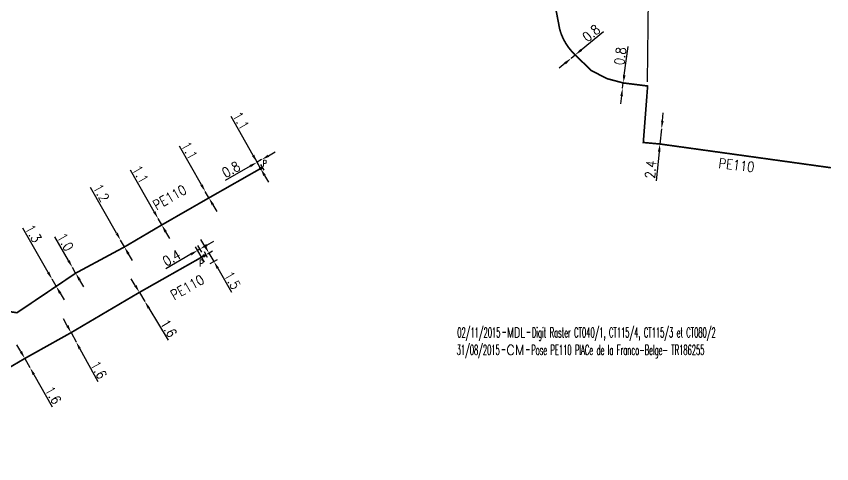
# Model space of a CAD drawing. Header units: millimetres. Extents: x 160996 to 162003, y 120996 to 122000.
# Drawn here: x 161876.1 to 162000.1, y 120999.9 to 121068 of the extents above; entities that cross this region are included whole.
import ezdxf
from ezdxf.enums import TextEntityAlignment as Align

# ---------------------------------------------------------------- set-up
doc = ezdxf.new("R2010")
doc.units = ezdxf.units.MM
doc.header["$PDMODE"] = 34
doc.linetypes.add('L_100_PE', pattern=[14, 10, -1.5, 1, -1.5])
doc.linetypes.add('L_25_PE', pattern=[2000, 1000, 1000])
doc.layers.get('0').update_dxf_attribs({"linetype": 'CONTINUOUS'})
doc.layers.get('Defpoints').update_dxf_attribs({"linetype": 'CONTINUOUS'})
for name, color, linetype in [('L_140', 3, 'CONTINUOUS'), ('L_150', 1, 'CONTINUOUS'), ('L_300', 7, 'CONTINUOUS'), ('L_340', 7, 'CONTINUOUS'), ('L_910', 7, 'CONTINUOUS')]:
    doc.layers.add(name, color=color, linetype=linetype)
doc.styles.add('G_ROMANS', font='ROMANS.SHX', dxfattribs={"width": 0.75})
doc.styles.get("Standard").update_dxf_attribs({"font": 'romans.shx', "width": 0.85})
doc.dimstyles.get("Standard").update_dxf_attribs({"dimtxt": 1.5, "dimasz": 1.2, "dimexe": 0.625, "dimexo": 0.625, "dimgap": 0.25, "dimtad": 1, "dimdec": 1, "dimzin": 0, "dimdsep": 46, "dimtxsty": 'Standard', "dimcen": -0.5, "dimadec": 0, "dimazin": 0, "dimtfac": 1, "dimtdec": 1, "dimtmove": 0, "dimatfit": 3, "dimfxl": 0, "dimtolj": 1, "dimtzin": 0, "dimarcsym": 0})

# ---------------------------------------------------------------- blocks, each defined once
blk = doc.blocks.new('GIS_MODF')
at = {"color": 0, "linetype": 'Continuous', "flags": 128}
for points in [[(-2.18, -0.01), (-1.68, -0.01)], [(1.52, -0.01), (2.02, -0.01)]]:
    blk.add_lwpolyline(points, dxfattribs=at)
at = {"color": 0, "linetype": 'Continuous', "width": 0.5}
blk.add_attdef('DATE', text='', height=1.5, dxfattribs=at).set_placement((-2.5, -0.8), align=Align.RIGHT)
at = {"color": 0, "linetype": 'Continuous', "width": 1.771291}
blk.add_attdef('USER', text='', height=1.5, dxfattribs=at).set_placement((-1.51, -0.8), (1.28, -0.8), align=Align.FIT)
at = {"color": 0, "linetype": 'Continuous', "width": 0.5}
blk.add_attdef('DESC', (2.29, -0.8), '', height=1.5, dxfattribs=at)
blk = doc.blocks.new('L_340_07')
at = {"color": 0, "linetype": 'Continuous', "const_width": 0.25, "flags": 128}
blk.add_lwpolyline([(0, 0), (0.35, 0)], dxfattribs=at)
at = {"color": 0, "linetype": 'Continuous', "flags": 128}
blk.add_lwpolyline([(0.35, -0.5), (0.35, 0.5)], dxfattribs=at)
at = {"color": 0, "linetype": 'Continuous', "width": 0.75, "flags": 3}
for tag, p in [('DEF_LEG', (0.72, -3.47)), ('DEF_COUP', (0.72, -5.97)), ('DEF_TYPE', (0.72, -8.47))]:
    blk.add_attdef(tag, text='', height=1.2, dxfattribs=at).set_placement(p, align=Align.MIDDLE)
blk = doc.blocks.new('*D972')
at = {"layer": 'Defpoints', "color": 0, "linetype": 'Continuous', "transparency": 16777216}
for p in [(161913.38, 121046.15), (161913.38, 121046.15), (161913.23, 121044.8)]:
    blk.add_point(p, dxfattribs=at)
at = {"layer": 'L_340', "color": 0, "linetype": 'Continuous', "lineweight": -2, "transparency": 16777216}
for p, q in [((161914.43, 121046.74), (161915.47, 121047.33)), ((161912.92, 121045.34), (161912.38, 121046.3)), ((161913.38, 121046.15), (161912.69, 121045.75)), ((161913.69, 121045.6), (161913.69, 121045.6)), ((161911.64, 121045.16), (161907.84, 121043))]:
    blk.add_line(p, q, dxfattribs=at)
at = {"layer": 'L_340', "color": 0, "linetype": 'Continuous', "transparency": 16777216}
for points in [[(161914.33, 121046.91), (161914.53, 121046.57), (161913.38, 121046.15)], [(161911.55, 121045.33), (161911.74, 121044.99), (161912.69, 121045.75)]]:
    blk.add_solid(points, dxfattribs=at)
at = {"layer": 'L_340', "color": 0, "linetype": 'Continuous', "transparency": 16777216, "insert": (161908.73, 121044.66), "char_height": 1.5, "attachment_point": 5, "rotation": 29.583}
blk.add_mtext('\\A1;0.8', dxfattribs=at)
blk = doc.blocks.new('*D973')
at = {"layer": 'Defpoints', "color": 0, "linetype": 'Continuous', "transparency": 16777216}
for p in [(161912.69, 121045.75), (161912.69, 121045.75), (161913.23, 121044.8)]:
    blk.add_point(p, dxfattribs=at)
at = {"layer": 'L_340', "color": 0, "linetype": 'Continuous', "lineweight": -2, "transparency": 16777216}
for p, q in [((161912.09, 121046.8), (161908.74, 121052.71)), ((161913.23, 121044.8), (161912.69, 121045.75)), ((161913.82, 121043.75), (161914.42, 121042.71))]:
    blk.add_line(p, q, dxfattribs=at)
at = {"layer": 'L_340', "color": 0, "linetype": 'Continuous', "transparency": 16777216}
for points in [[(161912.27, 121046.9), (161911.92, 121046.7), (161912.69, 121045.75)], [(161914, 121043.85), (161913.65, 121043.65), (161913.23, 121044.8)]]:
    blk.add_solid(points, dxfattribs=at)
at = {"layer": 'L_340', "color": 0, "linetype": 'Continuous', "transparency": 16777216, "insert": (161910.25, 121052.07), "char_height": 1.5, "attachment_point": 5, "rotation": 299.583}
blk.add_mtext('\\A1;1.1', dxfattribs=at)
blk = doc.blocks.new('*D974')
at = {"layer": 'Defpoints', "color": 0, "linetype": 'Continuous', "transparency": 16777216}
for p in [(161904.82, 121041.28), (161904.82, 121041.28), (161905.37, 121040.33)]:
    blk.add_point(p, dxfattribs=at)
at = {"layer": 'L_150', "color": 0, "linetype": 'Continuous', "lineweight": -2, "transparency": 16777216}
for p, q in [((161904.23, 121042.32), (161900.88, 121048.18)), ((161905.37, 121040.33), (161904.82, 121041.28)), ((161905.97, 121039.28), (161906.56, 121038.24))]:
    blk.add_line(p, q, dxfattribs=at)
at = {"layer": 'L_150', "color": 0, "linetype": 'Continuous', "transparency": 16777216}
for points in [[(161904.4, 121042.42), (161904.05, 121042.22), (161904.82, 121041.28)], [(161906.14, 121039.38), (161905.79, 121039.19), (161905.37, 121040.33)]]:
    blk.add_solid(points, dxfattribs=at)
at = {"layer": 'L_150', "color": 0, "linetype": 'Continuous', "transparency": 16777216, "insert": (161902.4, 121047.54), "char_height": 1.5, "attachment_point": 5, "rotation": 299.7579}
blk.add_mtext('\\A1;1.1', dxfattribs=at)
blk = doc.blocks.new('*D975')
at = {"layer": 'Defpoints', "color": 0, "linetype": 'Continuous', "transparency": 16777216}
for p in [(161897.64, 121037.17), (161897.64, 121037.17), (161898.19, 121036.21)]:
    blk.add_point(p, dxfattribs=at)
at = {"layer": 'L_150', "color": 0, "linetype": 'Continuous', "lineweight": -2, "transparency": 16777216}
for p, q in [((161897.05, 121038.21), (161893.43, 121044.56)), ((161897.1, 121036.86), (161897.1, 121036.86)), ((161898.19, 121036.21), (161897.64, 121037.17)), ((161897.65, 121035.9), (161897.65, 121035.9)), ((161898.78, 121035.17), (161899.38, 121034.13))]:
    blk.add_line(p, q, dxfattribs=at)
at = {"layer": 'L_150', "color": 0, "linetype": 'Continuous', "transparency": 16777216}
for points in [[(161897.22, 121038.31), (161896.88, 121038.11), (161897.64, 121037.17)], [(161898.96, 121035.27), (161898.61, 121035.07), (161898.19, 121036.21)]]:
    blk.add_solid(points, dxfattribs=at)
at = {"layer": 'L_150', "color": 0, "linetype": 'Continuous', "transparency": 16777216, "insert": (161894.94, 121043.92), "char_height": 1.5, "attachment_point": 5, "rotation": 299.7084}
blk.add_mtext('\\A1;1.1', dxfattribs=at)
blk = doc.blocks.new('*D976')
at = {"layer": 'Defpoints', "color": 0, "linetype": 'Continuous', "transparency": 16777216}
for p in [(161891.92, 121033.91), (161891.92, 121033.91), (161892.51, 121032.86)]:
    blk.add_point(p, dxfattribs=at)
at = {"layer": 'L_150', "color": 0, "linetype": 'Continuous', "lineweight": -2, "transparency": 16777216}
for p, q in [((161891.32, 121034.95), (161887.37, 121041.9)), ((161892.51, 121032.86), (161891.92, 121033.91)), ((161893.1, 121031.82), (161893.7, 121030.78))]:
    blk.add_line(p, q, dxfattribs=at)
at = {"layer": 'L_150', "color": 0, "linetype": 'Continuous', "transparency": 16777216}
for points in [[(161891.5, 121035.05), (161891.15, 121034.85), (161891.92, 121033.91)], [(161893.28, 121031.92), (161892.93, 121031.72), (161892.51, 121032.86)]]:
    blk.add_solid(points, dxfattribs=at)
at = {"layer": 'L_150', "color": 0, "linetype": 'Continuous', "transparency": 16777216, "insert": (161888.98, 121041.09), "char_height": 1.5, "attachment_point": 5, "rotation": 299.6276}
blk.add_mtext('\\A1;1.2', dxfattribs=at)
blk = doc.blocks.new('*D977')
at = {"layer": 'Defpoints', "color": 0, "linetype": 'Continuous', "transparency": 16777216}
for p in [(161884.6, 121029.74), (161884.6, 121029.74), (161885.09, 121028.87)]:
    blk.add_point(p, dxfattribs=at)
at = {"layer": 'L_150', "color": 0, "linetype": 'Continuous', "lineweight": -2, "transparency": 16777216}
for p, q in [((161884, 121030.78), (161881.92, 121034.41)), ((161885.09, 121028.87), (161884.6, 121029.74)), ((161885.69, 121027.83), (161886.29, 121026.79))]:
    blk.add_line(p, q, dxfattribs=at)
at = {"layer": 'L_150', "color": 0, "linetype": 'Continuous', "transparency": 16777216}
for points in [[(161884.17, 121030.88), (161883.83, 121030.68), (161884.6, 121029.74)], [(161885.87, 121027.93), (161885.52, 121027.73), (161885.09, 121028.87)]]:
    blk.add_solid(points, dxfattribs=at)
at = {"layer": 'L_150', "color": 0, "linetype": 'Continuous', "transparency": 16777216, "insert": (161883.53, 121033.61), "char_height": 1.5, "attachment_point": 5, "rotation": 299.8385}
blk.add_mtext('\\A1;1.0', dxfattribs=at)
blk = doc.blocks.new('*D978')
at = {"layer": 'Defpoints', "color": 0, "linetype": 'Continuous', "transparency": 16777216}
for p in [(161881.5, 121027.95), (161881.5, 121027.95), (161882.13, 121026.87)]:
    blk.add_point(p, dxfattribs=at)
at = {"layer": 'L_150', "color": 0, "linetype": 'Continuous', "lineweight": -2, "transparency": 16777216}
for p, q in [((161880.9, 121028.99), (161877.04, 121035.71)), ((161882.13, 121026.87), (161881.5, 121027.95)), ((161881.59, 121026.56), (161881.59, 121026.56)), ((161882.73, 121025.83), (161883.33, 121024.79))]:
    blk.add_line(p, q, dxfattribs=at)
at = {"layer": 'L_150', "color": 0, "linetype": 'Continuous', "transparency": 16777216}
for points in [[(161881.08, 121029.09), (161880.73, 121028.89), (161881.5, 121027.95)], [(161882.9, 121025.93), (161882.55, 121025.73), (161882.13, 121026.87)]]:
    blk.add_solid(points, dxfattribs=at)
at = {"layer": 'L_150', "color": 0, "linetype": 'Continuous', "transparency": 16777216, "insert": (161878.65, 121034.91), "char_height": 1.5, "attachment_point": 5, "rotation": 299.9563}
blk.add_mtext('\\A1;1.3', dxfattribs=at)
blk = doc.blocks.new('*D993')
at = {"layer": 'Defpoints', "color": 0, "linetype": 'Continuous', "transparency": 16777216}
for p in [(161877.35, 121015.89), (161878.14, 121014.5), (161878.14, 121014.5)]:
    blk.add_point(p, dxfattribs=at)
at = {"layer": 'L_150', "color": 0, "linetype": 'Continuous', "lineweight": -2, "transparency": 16777216}
for p, q in [((161876.76, 121016.93), (161876.16, 121017.97)), ((161877.35, 121015.89), (161878.14, 121014.5)), ((161878.73, 121013.45), (161881.54, 121008.51))]:
    blk.add_line(p, q, dxfattribs=at)
at = {"layer": 'L_150', "color": 0, "linetype": 'Continuous', "transparency": 16777216}
for points in [[(161876.93, 121017.03), (161876.58, 121016.83), (161877.35, 121015.89)], [(161878.9, 121013.55), (161878.56, 121013.35), (161878.14, 121014.5)]]:
    blk.add_solid(points, dxfattribs=at)
at = {"layer": 'L_150', "color": 0, "linetype": 'Continuous', "transparency": 16777216, "insert": (161881.67, 121010.3), "char_height": 1.5, "attachment_point": 5, "rotation": 299.5871}
blk.add_mtext('\\A1;1.6', dxfattribs=at)
blk = doc.blocks.new('*D994')
at = {"layer": 'Defpoints', "color": 0, "linetype": 'Continuous', "transparency": 16777216}
for p in [(161884.39, 121019.82), (161885.16, 121018.42), (161885.16, 121018.42)]:
    blk.add_point(p, dxfattribs=at)
at = {"layer": 'L_150', "color": 0, "linetype": 'Continuous', "lineweight": -2, "transparency": 16777216}
for p, q in [((161883.82, 121020.88), (161883.25, 121021.93)), ((161884.39, 121019.82), (161885.16, 121018.42)), ((161885.73, 121017.36), (161888.44, 121012.36))]:
    blk.add_line(p, q, dxfattribs=at)
at = {"layer": 'L_150', "color": 0, "linetype": 'Continuous', "transparency": 16777216}
for points in [[(161884, 121020.97), (161883.65, 121020.78), (161884.39, 121019.82)], [(161885.9, 121017.46), (161885.55, 121017.26), (161885.16, 121018.42)]]:
    blk.add_solid(points, dxfattribs=at)
at = {"layer": 'L_150', "color": 0, "linetype": 'Continuous', "transparency": 16777216, "insert": (161888.6, 121014.15), "char_height": 1.5, "attachment_point": 5, "rotation": 298.4554}
blk.add_mtext('\\A1;1.6', dxfattribs=at)
blk = doc.blocks.new('*D995')
at = {"layer": 'Defpoints', "color": 0, "linetype": 'Continuous', "transparency": 16777216}
for p in [(161894.79, 121025.95), (161895.61, 121024.58), (161895.61, 121024.58)]:
    blk.add_point(p, dxfattribs=at)
at = {"layer": 'L_150', "color": 0, "linetype": 'Continuous', "lineweight": -2, "transparency": 16777216}
for p, q in [((161894.17, 121026.98), (161893.55, 121028.01)), ((161894.25, 121025.63), (161894.25, 121025.63)), ((161894.79, 121025.95), (161895.61, 121024.58)), ((161896.23, 121023.55), (161899.15, 121018.68))]:
    blk.add_line(p, q, dxfattribs=at)
at = {"layer": 'L_150', "color": 0, "linetype": 'Continuous', "transparency": 16777216}
for points in [[(161894.34, 121027.09), (161894, 121026.88), (161894.79, 121025.95)], [(161896.4, 121023.65), (161896.05, 121023.45), (161895.61, 121024.58)]]:
    blk.add_solid(points, dxfattribs=at)
at = {"layer": 'L_150', "color": 0, "linetype": 'Continuous', "transparency": 16777216, "insert": (161899.24, 121020.47), "char_height": 1.5, "attachment_point": 5, "rotation": 300.9364}
blk.add_mtext('\\A1;1.6', dxfattribs=at)
blk = doc.blocks.new('*D996')
at = {"layer": 'Defpoints', "color": 0, "linetype": 'Continuous', "transparency": 16777216}
for p in [(161903.67, 121032.35), (161904.62, 121031.51), (161905.02, 121030.01)]:
    blk.add_point(p, dxfattribs=at)
at = {"layer": 'L_340', "color": 0, "linetype": 'Continuous', "lineweight": -2, "transparency": 16777216}
for p, q in [((161904.71, 121030.55), (161903.35, 121032.89)), ((161904.3, 121032.05), (161903.7, 121033.09)), ((161905.05, 121033.15), (161906.09, 121033.75)), ((161902.63, 121031.75), (161898.79, 121029.53)), ((161904.01, 121032.55), (161903.67, 121032.35))]:
    blk.add_line(p, q, dxfattribs=at)
at = {"layer": 'L_340', "color": 0, "linetype": 'Continuous', "transparency": 16777216}
for points in [[(161904.95, 121033.32), (161905.15, 121032.98), (161904.01, 121032.55)], [(161902.53, 121031.92), (161902.73, 121031.57), (161903.67, 121032.35)]]:
    blk.add_solid(points, dxfattribs=at)
at = {"layer": 'L_340', "color": 0, "linetype": 'Continuous', "transparency": 16777216, "insert": (161899.69, 121031.2), "char_height": 1.5, "attachment_point": 5, "rotation": 30.0719}
blk.add_mtext('\\A1;0.4', dxfattribs=at)
blk = doc.blocks.new('*D997')
at = {"layer": 'Defpoints', "color": 0, "linetype": 'Continuous', "transparency": 16777216}
for p in [(161904.62, 121031.51), (161906.12, 121030.65), (161905.02, 121030.01)]:
    blk.add_point(p, dxfattribs=at)
at = {"layer": 'L_340', "color": 0, "linetype": 'Continuous', "lineweight": -2, "transparency": 16777216}
for p, q in [((161904.77, 121032.98), (161904.16, 121034.02)), ((161905.16, 121031.82), (161905.91, 121032.26)), ((161905.37, 121031.94), (161906.12, 121030.65)), ((161905.56, 121030.33), (161906.66, 121030.96)), ((161906.72, 121029.61), (161908.82, 121025.99))]:
    blk.add_line(p, q, dxfattribs=at)
at = {"layer": 'L_340', "color": 0, "linetype": 'Continuous', "transparency": 16777216}
for points in [[(161904.94, 121033.08), (161904.59, 121032.88), (161905.37, 121031.94)], [(161906.89, 121029.71), (161906.55, 121029.51), (161906.12, 121030.65)]]:
    blk.add_solid(points, dxfattribs=at)
at = {"layer": 'L_340', "color": 0, "linetype": 'Continuous', "transparency": 16777216, "insert": (161908.93, 121027.78), "char_height": 1.5, "attachment_point": 5, "rotation": 300.0719}
blk.add_mtext('\\A1;1.5', dxfattribs=at)
blk = doc.blocks.new('L_300_12')
at = {"color": 0, "linetype": 'Continuous', "const_width": 0.248, "flags": 128}
blk.add_lwpolyline([(-0.13, 0, 1), (0.13, 0, 1)], format="xyb", close=True, dxfattribs=at)
at = {"linetype": 'Continuous', "style": 'G_ROMANS', "width": 0.75}
blk.add_attdef('P', text='', height=1, dxfattribs=at).set_placement((0, 1.33), align=Align.MIDDLE_CENTER)
at = {"color": 0, "linetype": 'Continuous', "width": 0.75, "flags": 3}
for tag, p in [('DEF_LEG', (0, -5)), ('DEF_COUP', (0, -7.5)), ('DEF_TYPE', (0, -10))]:
    blk.add_attdef(tag, text='', height=1.2, dxfattribs=at).set_placement(p, align=Align.MIDDLE)
blk = doc.blocks.new('*D1741')
at = {"layer": 'Defpoints', "color": 0, "linetype": 'Continuous', "transparency": 16777216}
for p in [(161957.2, 121076.25), (161957.2, 121076.25), (161972.12, 121057.36)]:
    blk.add_point(p, dxfattribs=at)
at = {"layer": 'L_140', "color": 0, "linetype": 'Continuous', "lineweight": -2, "transparency": 16777216}
for p, q in [((161972.12, 121057.98), (161972.3, 121076.73)), ((161971.09, 121076.12), (161958.4, 121076.23))]:
    blk.add_line(p, q, dxfattribs=at)
at = {"layer": 'L_140', "color": 0, "linetype": 'Continuous', "transparency": 16777216}
for points in [[(161958.4, 121076.43), (161958.39, 121076.03), (161957.2, 121076.25)], [(161971.09, 121076.32), (161971.09, 121075.92), (161972.29, 121076.11)]]:
    blk.add_solid(points, dxfattribs=at)
at = {"layer": 'L_140', "color": 0, "linetype": 'Continuous', "transparency": 16777216, "insert": (161964.75, 121077.18), "char_height": 1.5, "attachment_point": 5, "rotation": 359.4707}
blk.add_mtext('\\A1;13.7', dxfattribs=at)
blk = doc.blocks.new('*D1742')
at = {"layer": 'Defpoints', "color": 0, "linetype": 'Continuous', "transparency": 16777216}
for p in [(161968.42, 121057.82), (161968.31, 121057.03), (161968.31, 121057.03)]:
    blk.add_point(p, dxfattribs=at)
at = {"layer": 'L_140', "color": 0, "linetype": 'Continuous', "lineweight": -2, "transparency": 16777216}
for p, q in [((161968.57, 121059.01), (161969.15, 121063.35)), ((161968.31, 121057.03), (161968.42, 121057.82)), ((161968.15, 121055.84), (161967.99, 121054.65))]:
    blk.add_line(p, q, dxfattribs=at)
at = {"layer": 'L_140', "color": 0, "linetype": 'Continuous', "transparency": 16777216}
for points in [[(161968.38, 121059.04), (161968.77, 121058.99), (161968.42, 121057.82)], [(161967.95, 121055.87), (161968.35, 121055.81), (161968.31, 121057.03)]]:
    blk.add_solid(points, dxfattribs=at)
at = {"layer": 'L_140', "color": 0, "linetype": 'Continuous', "transparency": 16777216, "insert": (161967.95, 121061.91), "char_height": 1.5, "attachment_point": 5, "rotation": 82.4224}
blk.add_mtext('\\A1;0.8', dxfattribs=at)
blk = doc.blocks.new('*D1743')
at = {"layer": 'Defpoints', "color": 0, "linetype": 'Continuous', "transparency": 16777216}
for p in [(161960.49, 121061.58), (161960.49, 121061.58), (161961.1, 121062.09)]:
    blk.add_point(p, dxfattribs=at)
at = {"layer": 'L_140', "color": 0, "linetype": 'Continuous', "lineweight": -2, "transparency": 16777216}
for p, q in [((161962.03, 121062.86), (161965.4, 121065.64)), ((161960.49, 121061.58), (161961.1, 121062.09)), ((161959.56, 121060.82), (161958.64, 121060.05))]:
    blk.add_line(p, q, dxfattribs=at)
at = {"layer": 'L_140', "color": 0, "linetype": 'Continuous', "transparency": 16777216}
for points in [[(161961.9, 121063.01), (161962.16, 121062.7), (161961.1, 121062.09)], [(161959.44, 121060.97), (161959.69, 121060.66), (161960.49, 121061.58)]]:
    blk.add_solid(points, dxfattribs=at)
at = {"layer": 'L_140', "color": 0, "linetype": 'Continuous', "transparency": 16777216, "insert": (161963.54, 121065.4), "char_height": 1.5, "attachment_point": 5, "rotation": 39.5983}
blk.add_mtext('\\A1;0.8', dxfattribs=at)
blk = doc.blocks.new('*D1750')
at = {"layer": 'Defpoints', "color": 0, "linetype": 'Continuous', "transparency": 16777216}
for p in [(161974.24, 121050.86), (161974.24, 121050.86), (161973.99, 121048.53)]:
    blk.add_point(p, dxfattribs=at)
at = {"layer": 'L_140', "color": 0, "linetype": 'Continuous', "lineweight": -2, "transparency": 16777216}
for p, q in [((161974.37, 121052.06), (161974.5, 121053.25)), ((161974.24, 121050.86), (161973.99, 121048.53)), ((161973.87, 121047.33), (161973.4, 121042.93))]:
    blk.add_line(p, q, dxfattribs=at)
at = {"layer": 'L_140', "color": 0, "linetype": 'Continuous', "transparency": 16777216}
for points in [[(161974.17, 121052.08), (161974.57, 121052.04), (161974.24, 121050.86)], [(161973.67, 121047.36), (161974.07, 121047.31), (161973.99, 121048.53)]]:
    blk.add_solid(points, dxfattribs=at)
at = {"layer": 'L_140', "color": 0, "linetype": 'Continuous', "transparency": 16777216, "insert": (161972.58, 121044.64), "char_height": 1.5, "attachment_point": 5, "rotation": 83.9318}
blk.add_mtext('\\A1;2.4', dxfattribs=at)

msp = doc.modelspace()

# ---------------------------------------------------------------- linework, layer by layer
at = {"layer": 'L_140', "linetype": 'L_100_PE', "const_width": 0.25, "flags": 128}
msp.add_lwpolyline([(161960.24, 121093.88), (161960.14, 121092.33), (161958.56, 121090.08), (161957.95, 121071.6), (161957.95, 121071.6), (161958.09, 121069.4), (161958.75, 121065.95, 0.137903), (161961.1, 121062.09), (161961.1, 121062.09), (161963.52, 121059.73), (161963.52, 121059.73), (161965.93, 121058.48), (161968.42, 121057.82), (161972.12, 121057.36), (161971.46, 121048.76), (161973.99, 121048.53), (161973.99, 121048.53), (162000, 121044.92)], format="xyb", dxfattribs=at)
at = {"layer": 'L_150', "linetype": 'L_25_PE', "const_width": 0.25, "flags": 128}
for points in [[(161913.23, 121044.8), (161905.37, 121040.33), (161898.19, 121036.21), (161892.51, 121032.86), (161885.09, 121028.87), (161882.13, 121026.87), (161876.16, 121022.85), (161873.37, 121023.27), (161871, 121023.63), (161867.38, 121027.49), (161866.23, 121028.95), (161865.74, 121029.53), (161850.29, 121045.14), (161850.29, 121045.14), (161850.29, 121045.14), (161844.75, 121050.9), (161840.95, 121054.88), (161837.18, 121058.89), (161833.31, 121063.06), (161829.04, 121067.05), (161829.04, 121067.05), (161824.07, 121072.43), (161821.3, 121075.29), (161821.3, 121075.29), (161811.81, 121084.66), (161807.58, 121089.37), (161803.54, 121093.85), (161799.09, 121098.86), (161794.48, 121103.77), (161786.58, 121112.03), (161782.32, 121116.26), (161777.41, 121121.45), (161773.3, 121125.76), (161768.29, 121130.92), (161763.27, 121136.3), (161759.97, 121139.76), (161755.06, 121144.76), (161750.88, 121149.94), (161747.78, 121152.73), (161743.62, 121157.03), (161739.45, 121161.34), (161735.24, 121165.79), (161731.05, 121169.96), (161726.02, 121175.08), (161720.66, 121180.86), (161715.35, 121186.75), (161714.54, 121187.63), (161710.77, 121191.63), (161706.44, 121196.15), (161701.85, 121201.06), (161696.4, 121206.71), (161688.69, 121214.59), (161685.4, 121218.07), (161682.06, 121221.57), (161676.45, 121227.12), (161672.34, 121231.51), (161668.89, 121235.07), (161665.47, 121238.73), (161661.98, 121242.37), (161658.18, 121246.36), (161654.34, 121250.33), (161650.55, 121254.3), (161646.53, 121258.29), (161642.88, 121262.12), (161639.28, 121266.24), (161635.4, 121270.21), (161631.72, 121274.31), (161629.01, 121276.27), (161624.19, 121282.3), (161620.41, 121286.43), (161619.65, 121287.36), (161616.89, 121290.74), (161613.56, 121295.1), (161610.36, 121299.58), (161607.25, 121304.11), (161604.03, 121308.67), (161601.22, 121313.48), (161598.62, 121318.49), (161595.98, 121323.06), (161594.95, 121324.79), (161593.1, 121327.77), (161590.36, 121332.49), (161589.68, 121333.6), (161586.98, 121336.9), (161586.88, 121337.08)], [(161851.09, 121000), (161854.17, 121001.92), (161860.35, 121005.81), (161865.48, 121008.91), (161877.35, 121015.89), (161884.39, 121019.82), (161894.79, 121025.95), (161904.62, 121031.51), (161904.62, 121031.51)]]:
    msp.add_lwpolyline(points, dxfattribs=at)

# ---------------------------------------------------------------- block references
at = {"layer": 'L_300', "ltscale": 0.5}
ref = msp.add_blockref('L_300_12', (161913.23, 121044.8), dxfattribs=dict(at, rotation=29.62885261642108))
ref.add_attrib('P', 'P', dxfattribs={"layer": '0', "linetype": 'Continuous', "height": 1, "style": 'G_ROMANS', "width": 0.75}).set_placement((161913.86, 121045.59), align=Align.MIDDLE_CENTER)
ref = msp.add_blockref('L_300_12', (161904.62, 121031.51), dxfattribs=dict(at, rotation=29.62885261642108))
ref.add_attrib('P', 'P', dxfattribs={"layer": '0', "linetype": 'Continuous', "height": 1, "style": 'G_ROMANS', "width": 0.75}).set_placement((161904.23, 121030.39), align=Align.MIDDLE_CENTER)
at = {"layer": 'L_340'}
for p, rotation in [((161913.23, 121044.8), 29.62885261428087), ((161904.62, 121031.51), 29.47452969732469)]:
    msp.add_blockref('L_340_07', p, dxfattribs=dict(at, rotation=rotation))
at = {"layer": 'L_910', "ltscale": 0.5}
ref = msp.add_blockref('GIS_MODF', (161952.22, 121019.89), dxfattribs=at)
ref.add_attrib('DATE', '02/11/2015', dxfattribs={"layer": '0', "color": 0, "linetype": 'Continuous', "height": 1.5, "width": 0.5}).set_placement((161949.72, 121019.09), align=Align.RIGHT)
ref.add_attrib('USER', 'MDL', dxfattribs={"layer": '0', "color": 0, "linetype": 'Continuous', "height": 1.5, "width": 0.638826}).set_placement((161950.71, 121019.09), (161953.49, 121019.09), align=Align.FIT)
ref.add_attrib('DESC', 'Digit Raster CT040/1, CT115/4, CT115/3 et CT080/2', (161954.51, 121019.09), dxfattribs={"layer": '0', "color": 0, "linetype": 'Continuous', "height": 1.5, "width": 0.5})
at = {"layer": 'L_910'}
ref = msp.add_blockref('GIS_MODF', (161952.12, 121017.24), dxfattribs=at)
ref.add_attrib('DATE', '31/08/2015', dxfattribs={"layer": '0', "color": 0, "linetype": 'Continuous', "height": 1.5, "width": 0.5}).set_placement((161949.62, 121016.44), align=Align.RIGHT)
ref.add_attrib('USER', 'CM', dxfattribs={"layer": '0', "color": 0, "linetype": 'Continuous', "height": 1.5, "width": 0.950449}).set_placement((161950.62, 121016.44), (161953.4, 121016.44), align=Align.FIT)
ref.add_attrib('DESC', 'Pose PE110 PlACe de la Franco-Belge- TR186255', (161954.41, 121016.44), dxfattribs={"layer": '0', "color": 0, "linetype": 'Continuous', "height": 1.5, "width": 0.5})

# ---------------------------------------------------------------- texts
at = {"layer": 'L_140', "linetype": 'Continuous', "width": 0.85}
msp.add_text('PE110', height=1.5, rotation=353.2458, dxfattribs=at).set_placement((161982.84, 121044.89))
at = {"layer": 'L_150', "linetype": 'Continuous', "width": 0.85}
for rotation, p in [(29.6289, (161897.38, 121038.4)), (29.4745, (161900.07, 121024.73))]:
    msp.add_text('PE110', height=1.5, rotation=rotation, dxfattribs=at).set_placement(p)

# ---------------------------------------------------------------- dimensions: what is measured, and where the dimension line sits
at = {"layer": 'L_140', "linetype": 'Continuous'}
dim = msp.add_linear_dim(base=(161957.2, 121076.25), p1=(161972.12, 121057.36), p2=(161957.2, 121076.25), angle=359.4707, text='13.7', dimstyle='Standard', dxfattribs=at)
dim.commit()
dim.dimension.update_dxf_attribs({"geometry": '*D1741', "text_midpoint": (161964.74, 121076.18), "dimtype": 160})
for base, p1, p2, angle, picture, middle in [((161960.49, 121061.58), (161961.1, 121062.09), (161960.49, 121061.58), 39.5983, '*D1743', (161964.18, 121064.63)), ((161968.31, 121057.03), (161968.42, 121057.82), (161968.31, 121057.03), 82.4224, '*D1742', (161968.94, 121061.77)), ((161974.24, 121050.86), (161973.99, 121048.53), (161974.24, 121050.86), 263.9318, '*D1750', (161973.57, 121044.53))]:
    dim = msp.add_linear_dim(base=base, p1=p1, p2=p2, angle=angle, dimstyle='Standard', dxfattribs=at)
    dim.commit()
    dim.dimension.update_dxf_attribs({"geometry": picture, "text_midpoint": middle, "dimtype": 160})
at = {"layer": 'L_150', "linetype": 'Continuous'}
for base, p1, p2, angle, picture, middle in [((161904.82, 121041.28), (161905.37, 121040.33), (161904.82, 121041.28), 299.7579, '*D974', (161901.53, 121047.04)), ((161897.64, 121037.17), (161898.19, 121036.21), (161897.64, 121037.17), 299.7084, '*D975', (161894.08, 121043.42)), ((161891.92, 121033.91), (161892.51, 121032.86), (161891.92, 121033.91), 299.6276, '*D976', (161888.11, 121040.6)), ((161881.5, 121027.95), (161882.13, 121026.87), (161881.5, 121027.95), 299.9563, '*D978', (161877.78, 121034.41)), ((161884.6, 121029.74), (161885.09, 121028.87), (161884.6, 121029.74), 299.8385, '*D977', (161882.66, 121033.11)), ((161895.61, 121024.58), (161894.79, 121025.95), (161895.61, 121024.58), 120.9364, '*D995', (161898.38, 121019.96)), ((161885.16, 121018.42), (161884.39, 121019.82), (161885.16, 121018.42), 118.4554, '*D994', (161887.72, 121013.68)), ((161878.14, 121014.5), (161877.35, 121015.89), (161878.14, 121014.5), 119.5871, '*D993', (161880.8, 121009.81))]:
    dim = msp.add_linear_dim(base=base, p1=p1, p2=p2, angle=angle, dimstyle='Standard', dxfattribs=at)
    dim.commit()
    dim.dimension.update_dxf_attribs({"geometry": picture, "text_midpoint": middle, "dimtype": 160})
at = {"layer": 'L_340', "linetype": 'Continuous'}
for base, p1, p2, angle, picture, middle in [((161912.69, 121045.75), (161913.23, 121044.8), (161912.69, 121045.75), 299.583, '*D973', (161909.38, 121051.57)), ((161913.38, 121046.15), (161913.23, 121044.8), (161913.38, 121046.15), 209.583, '*D972', (161909.22, 121043.79)), ((161903.67, 121032.35), (161904.62, 121031.51), (161905.02, 121030.01), 30.0719, '*D996', (161900.19, 121030.34)), ((161906.12, 121030.65), (161904.62, 121031.51), (161905.02, 121030.01), 120.0719, '*D997', (161908.07, 121027.28))]:
    dim = msp.add_linear_dim(base=base, p1=p1, p2=p2, angle=angle, dimstyle='Standard', dxfattribs=at)
    dim.commit()
    dim.dimension.update_dxf_attribs({"geometry": picture, "text_midpoint": middle, "dimtype": 160})

doc.saveas('drawing.dxf')
